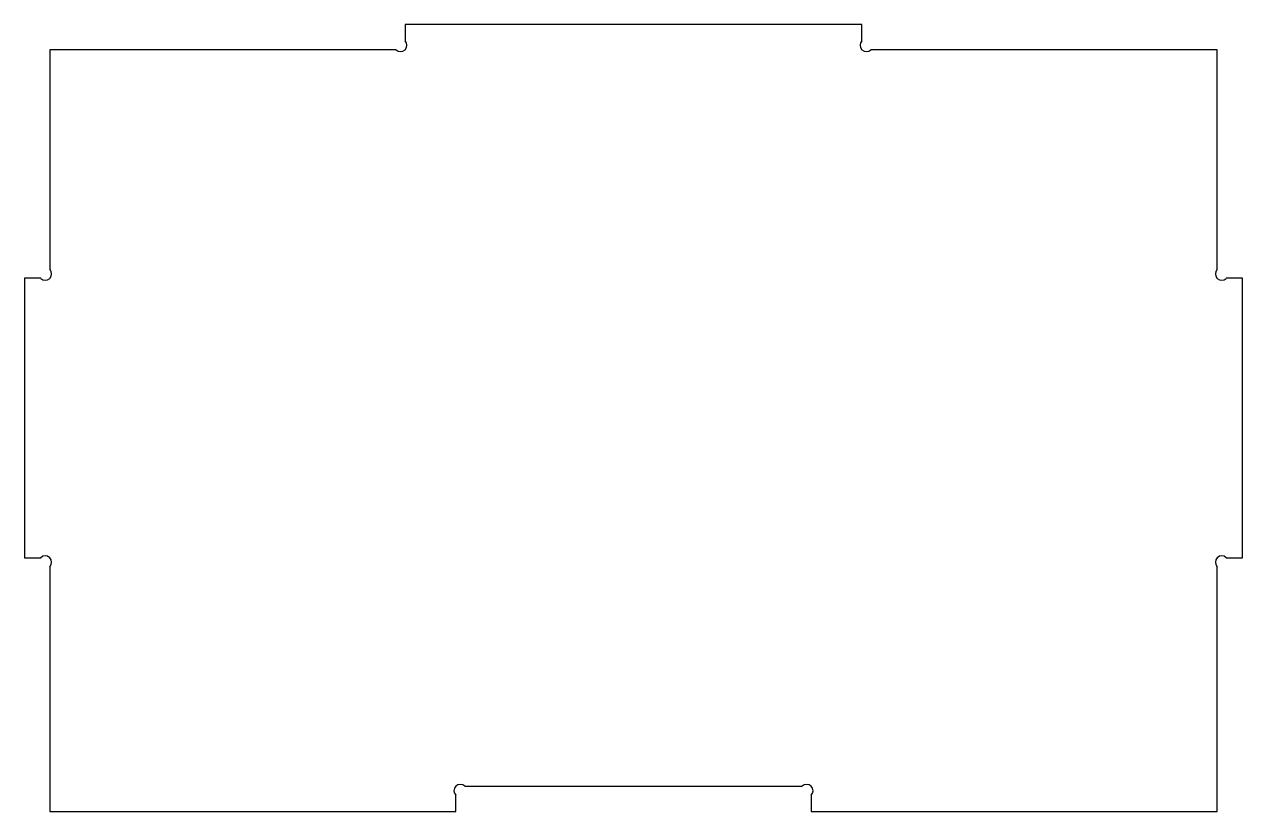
# Model space of a CAD drawing. Header units: inches. Extents: x -23.4 to 0.5, y 0.1 to 15.5.
import ezdxf

# ---------------------------------------------------------------- set-up
doc = ezdxf.new("R2010")
doc.units = ezdxf.units.IN
doc.layers.get('0').update_dxf_attribs({"linetype": 'CONTINUOUS'})

msp = doc.modelspace()

# ---------------------------------------------------------------- linework, layer by layer
for p, q in [((-7.012, 15.5), (-15.967, 15.5)), ((-15.967, 15.5), (-15.967, 15.179)), ((-7.012, 15.179), (-7.012, 15.5)), ((-16.144, 15.002), (-22.932, 15.002)), ((-22.932, 15.002), (-22.932, 10.702)), ((-0.047, 15.002), (-6.835, 15.002)), ((-0.047, 10.702), (-0.047, 15.002)), ((-23.109, 10.525), (-23.429, 10.525)), ((-23.429, 10.525), (-23.429, 5.052)), ((0.451, 10.525), (0.13, 10.525)), ((0.451, 5.052), (0.451, 10.525)), ((-23.429, 5.052), (-23.109, 5.052)), ((0.13, 5.052), (0.451, 5.052)), ((-22.932, 4.876), (-22.932, 0.077)), ((-0.047, 0.077), (-0.047, 4.876)), ((-14.795, 0.575), (-8.184, 0.575)), ((-14.972, 0.077), (-14.972, 0.398)), ((-8.007, 0.398), (-8.007, 0.077)), ((-22.932, 0.077), (-14.972, 0.077)), ((-8.007, 0.077), (-0.047, 0.077))]:
    msp.add_line(p, q)
for centre, start, end in [((-16.055, 15.091), -135, 45), ((-6.924, 15.091), 135, 315), ((-23.02, 10.613), -135, 45), ((0.041, 10.613), 135, 315), ((-23.02, 4.964), -45, 135), ((0.041, 4.964), 45, 225), ((-14.884, 0.487), 45, 225), ((-8.095, 0.487), -45, 135)]:
    msp.add_arc(centre, 0.125, start, end)

doc.saveas('drawing.dxf')
